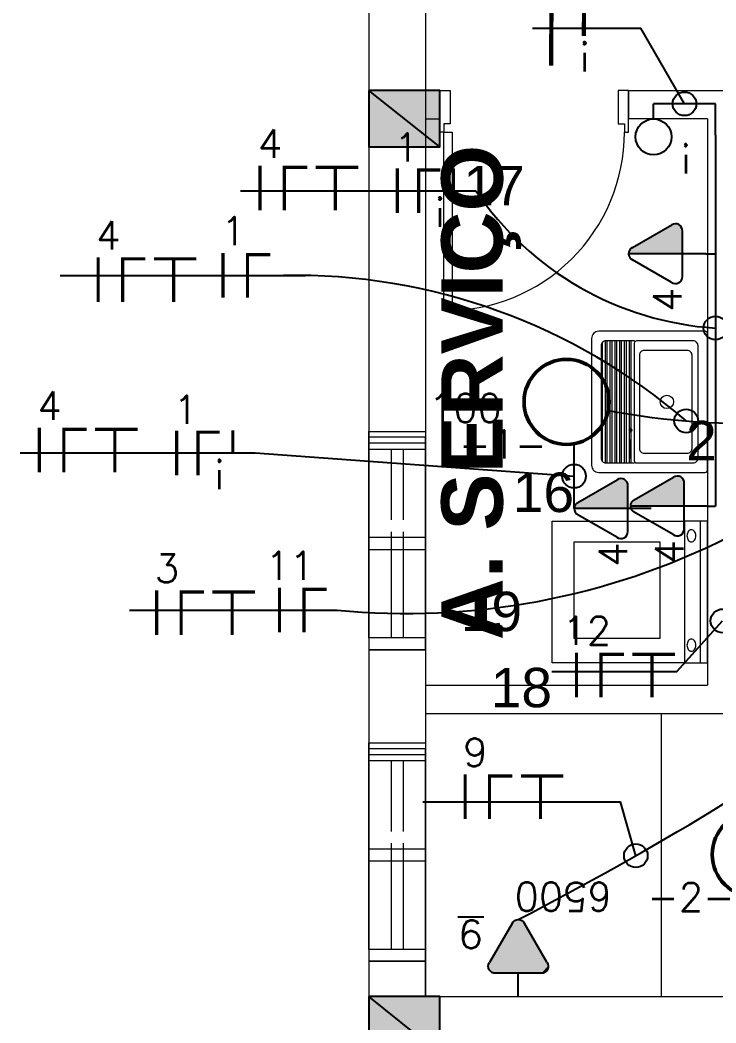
# Model space of a CAD drawing. Header units: millimetres. Extents: x 4360 to 8806, y 1896 to 3880.
# Drawn here: x 4398.001 to 4400.948, y 1940.1 to 1944.349 of the extents above; entities that cross this region are included whole.
import ezdxf
from ezdxf.enums import TextEntityAlignment as Align

# ---------------------------------------------------------------- set-up
doc = ezdxf.new("R2010")
doc.units = ezdxf.units.MM
doc.linetypes.add('ACAD_ISO03W100', pattern=[30, 12, -18])
doc.linetypes.add('Contínuo', pattern=[0])
for name, color, linetype, lineweight in [('C-Moveis', 7, 'Continuous', 5), ('C-Paredes-Acessorios', 20, 'Continuous', 5), ('C-Peças-Diversos', 7, 'Continuous', 5), ('C-Portas', 7, 'Continuous', 5), ('C-Texto', 4, 'Continuous', 9), ('ILUMINAÇÃO', 1, 'Contínuo', 50), ('TOMADAS', 1, 'Continuous', 25)]:
    doc.layers.add(name, color=color, linetype=linetype, lineweight=lineweight)
doc.layers.add('C-Pilares', color=7, linetype='Continuous', plot=False)
for name, color, linetype in [('CIRCUITOS', 255, 'Continuous'), ('Eletrodutos', 4, 'Continuous'), ('INTERRUPTORES', 1, 'Continuous')]:
    doc.layers.add(name, color=color, linetype=linetype)
doc.styles.add('BOLD', font='arialbd.ttf')
doc.styles.add('RomanS', font='romans.shx')
doc.styles.get("Standard").update_dxf_attribs({"font": 'arial.ttf'})

# ---------------------------------------------------------------- blocks, each defined once
blk = doc.blocks.new('tanque_05')
for p, q in [((-0.2585, -0.3249), (0.2585, -0.3249)), ((0.2585, -0.331), (-0.2585, -0.331)), ((-0.2585, -0.3452), (0.2585, -0.3452)), ((0.2585, -0.3513), (-0.2585, -0.3513)), ((-0.2585, -0.3654), (0.2585, -0.3654)), ((0.2585, -0.3715), (-0.2585, -0.3715)), ((-0.2585, -0.3857), (0.2585, -0.3857)), ((0.2585, -0.3918), (-0.2585, -0.3918)), ((-0.2585, -0.406), (0.2585, -0.406)), ((0.2585, -0.4121), (-0.2585, -0.4121)), ((-0.2585, -0.4263), (0.2585, -0.4263)), ((-0.251, -0.4465), (0.251, -0.4465))]:
    blk.add_line(p, q)
for points in [[(-0.2686, -0.4916), (0.2686, -0.4916, 0.414214), (0.299, -0.4612), (0.299, -0.0101, 0.414214), (0.2889, 0), (-0.2889, 0, 0.414214), (-0.299, -0.0101), (-0.299, -0.4612, 0.414214)], [(-0.1977, -0.2889), (0.1977, -0.2889, 0.414214), (0.2179, -0.2686), (0.2179, -0.0862, 0.414214), (0.1977, -0.0659), (-0.1977, -0.0659, 0.414214), (-0.2179, -0.0862), (-0.2179, -0.2686, 0.414214)]]:
    blk.add_lwpolyline(points, format="xyb", close=True)
for points in [[(0.2585, -0.2807), (0.2585, -0.0608, 0.414214), (0.2382, -0.0405), (-0.2382, -0.0405, 0.414214), (-0.2585, -0.0608), (-0.2585, -0.2807)], [(-0.2585, -0.2822), (-0.2585, -0.3006, 0.414214), (-0.2484, -0.3107), (-0.2357, -0.3107), (0.2342, -0.3107), (0.2484, -0.3107, 0.414214), (0.2585, -0.3006), (0.2585, -0.2822)], [(-0.2585, -0.3092), (-0.2585, -0.4308, 0.414214), (-0.2382, -0.4511), (0.2382, -0.4511, 0.414214), (0.2585, -0.4308), (0.2585, -0.3092, 0.414214)]]:
    blk.add_lwpolyline(points, format="xyb")
blk.add_lwpolyline([(0.2584, -0.4323), (-0.2584, -0.4323)])
blk.add_circle((0, -0.1723), 0.0284)
blk = doc.blocks.new('maq. lavar _01')
for p, q in [((0.0331, 0.2953), (0.0331, -0.3042)), ((0.1305, 0.2953), (0.0331, 0.2953)), ((0.0631, 0.2953), (0.0631, -0.3042)), ((0.1305, 0.2953), (0.692, 0.2953)), ((0.1305, -0.3042), (0.1305, 0.2953)), ((0.692, 0.2953), (0.692, -0.3042)), ((0.0331, -0.3042), (0.1305, -0.3042)), ((0.692, -0.3042), (0.1305, -0.3042)), ((0.6478, -0.3042), (0.6321, -0.3042))]:
    blk.add_line(p, q)
for points in [[(0.1017, 0.2468, 0.130158), (0.0948, 0.245, 0.106469), (0.0884, 0.2392, 0.084248), (0.0844, 0.2312, 0.073281), (0.0829, 0.221, 0.073281), (0.0844, 0.2108, 0.084248), (0.0884, 0.2028, 0.106469), (0.0948, 0.197, 0.130158), (0.1017, 0.1952, 0.130158), (0.1085, 0.197, 0.106469), (0.1149, 0.2028, 0.084248), (0.1189, 0.2108, 0.073281), (0.1204, 0.221, 0.073281), (0.1189, 0.2312, 0.084248), (0.1149, 0.2392, 0.106469), (0.1085, 0.245, 0.130158)], [(0.1017, -0.217, 0.130158), (0.0948, -0.2188, 0.106469), (0.0884, -0.2246, 0.084248), (0.0844, -0.2326, 0.073281), (0.0829, -0.2428, 0.073281), (0.0844, -0.253, 0.084248), (0.0884, -0.261, 0.106469), (0.0948, -0.2668, 0.130158), (0.1017, -0.2686, 0.130158), (0.1085, -0.2668, 0.106469), (0.1149, -0.261, 0.084248), (0.1189, -0.253, 0.073281), (0.1204, -0.2428, 0.073281), (0.1189, -0.2326, 0.084248), (0.1149, -0.2246, 0.106469), (0.1085, -0.2188, 0.130158)]]:
    blk.add_lwpolyline(points, format="xyb", close=True)
blk.add_lwpolyline([(0.2353, -0.217), (0.2353, 0.1929), (0.5986, 0.1929), (0.5986, -0.217)], close=True)
blk = doc.blocks.new('d9-2')
at = {"layer": 'C-Portas'}
for p, q in [((-0.06, 0.2), (-0.06, 1.05)), ((-0.06, 1.05), (-0.02, 1.05)), ((-0.02, 1.05), (-0.02, 0.2)), ((-0.88, 0.2), (-0.9, 0.2)), ((-0.9, 0.2), (-0.9, 0)), ((-0.88, 0.16), (-0.88, 0.2)), ((-0.02, 0.2), (-0.06, 0.2)), ((-0.02, 0.16), (-0.02, 0.2)), ((-0.02, 0.2), (0, 0.2)), ((0, 0.2), (0, 0)), ((-0.85, 0.16), (-0.88, 0.16)), ((-0.85, 0), (-0.85, 0.16)), ((-0.05, 0), (-0.05, 0.16)), ((-0.05, 0.16), (-0.02, 0.16)), ((-0.9, 0), (-0.85, 0)), ((0, 0), (-0.05, 0))]:
    blk.add_line(p, q, dxfattribs=at)
blk.add_arc((-0.0299, 0.2), 0.8501, 89.3299, 180, dxfattribs=at)
blk = doc.blocks.new('A$C2A3D30EB')
at = {"layer": 'C-Pilares'}
for color, points in [(6, [(0, 0), (24, 30), (0, 30)]), (6, [(24, 30), (0, 30), (0, 0)]), (135, [(24, 30), (0, 0), (24, 0)])]:
    blk.add_hatch(color=color, dxfattribs=at).paths.add_polyline_path(points)
blk.add_line((24, 30), (0, 0), dxfattribs=at)
at = {"layer": 'C-Pilares', "color": 7}
blk.add_lwpolyline([(0, 0), (24, 0), (24, 30), (0, 30)], close=True, dxfattribs=at)
blk = doc.blocks.new('A$C0BD3781F')
blk.add_circle((0.36, 0.36), 0.36)
at = {"style": 'RomanS', "flags": 8}
for tag, p in [('001', (0.1884, 0.4722)), ('009', (0.5021, 0.4744)), ('020', (0.3557, 0.2322))]:
    blk.add_attdef(tag, text='', height=0.16, dxfattribs=at).set_placement(p, align=Align.MIDDLE_CENTER)
blk = doc.blocks.new('Ir1s01')
blk.add_circle((0, 1.017), 1.017)
at = {"style": 'RomanS', "flags": 8}
blk.add_attdef('009', text='', height=1.6, dxfattribs=at).set_placement((1.811, 2.295), align=Align.MIDDLE_CENTER)
blk = doc.blocks.new('TEMED02')
for p, q in [((-1.617, 1.949), (-0.353, 4.139)), ((0, 1.32), (0, 4.36)), ((0.353, 4.139), (1.631, 1.925)), ((-1.297, 1.32), (1.28, 1.32)), ((0, 0), (0, 1.32))]:
    blk.add_line(p, q)
for centre, start, end in [((0, 3.967), 26.0479, 153.9521), ((-1.302, 1.713), 143.1332, 270.777), ((1.3, 1.713), 267.1811, 32.5689)]:
    blk.add_arc(centre, 0.393, start, end)
at = {"linetype": 'Continuous'}
for points in [[(0, 4.36), (1.631, 1.925), (0.208, 4.3)], [(1.631, 1.925), (0, 4.36), (1.693, 1.721)], [(0, 1.32), (1.693, 1.721), (0, 4.36)], [(0.353, 4.139), (0.208, 4.3), (1.631, 1.925)], [(1.693, 1.721), (0, 1.32), (1.64, 1.516)], [(1.28, 1.32), (1.64, 1.516), (0, 1.32)], [(1.64, 1.516), (1.28, 1.32), (1.487, 1.367)]]:
    blk.add_solid(points, dxfattribs=at)
at = {"style": 'RomanS', "flags": 8}
for tag, p in [('020', (-4.961, 2.195)), ('001', (3.391, 2.166))]:
    blk.add_attdef(tag, text='', height=1.6, dxfattribs=at).set_placement(p, align=Align.MIDDLE_CENTER)
blk = doc.blocks.new('TEALT03')
for p, q in [((-1.617, 1.949), (-0.353, 4.139)), ((0.353, 4.139), (1.631, 1.925)), ((-1.297, 1.32), (1.28, 1.32)), ((0, 0), (0, 1.32))]:
    blk.add_line(p, q)
for centre, start, end in [((0, 3.967), 26.0479, 153.9521), ((-1.302, 1.713), 143.1332, 270.777), ((1.3, 1.713), 267.1811, 32.5689)]:
    blk.add_arc(centre, 0.393, start, end)
at = {"linetype": 'Continuous'}
for points in [[(-1.617, 1.949), (1.487, 1.367), (-0.353, 4.139)], [(-0.353, 4.139), (1.64, 1.516), (-0.208, 4.3)], [(1.64, 1.516), (-0.353, 4.139), (1.487, 1.367)], [(-0.208, 4.3), (1.693, 1.721), (0, 4.36)], [(1.693, 1.721), (-0.208, 4.3), (1.64, 1.516)], [(0, 4.36), (1.631, 1.925), (0.208, 4.3)], [(1.631, 1.925), (0, 4.36), (1.693, 1.721)], [(0.353, 4.139), (0.208, 4.3), (1.631, 1.925)], [(-1.694, 1.75), (1.28, 1.32), (-1.617, 1.949)], [(1.28, 1.32), (-1.694, 1.75), (-1.307, 1.32)], [(-1.655, 1.54), (-1.307, 1.32), (-1.694, 1.75)], [(1.487, 1.367), (-1.617, 1.949), (1.28, 1.32)], [(-1.307, 1.32), (-1.655, 1.54), (-1.512, 1.381)]]:
    blk.add_solid(points, dxfattribs=at)
at = {"style": 'RomanS', "flags": 8}
for tag, p in [('001', (3.506, 2.072)), ('020', (-4.819, 2.032))]:
    blk.add_attdef(tag, text='', height=1.6, dxfattribs=at).set_placement(p, align=Align.MIDDLE_CENTER)
blk = doc.blocks.new('FNT')
at = {"const_width": 0.24}
for points in [[(0.12, 1.68), (0.12, -1.68)], [(1.84, 1.56), (3.68, 1.56)], [(1.96, 1.44), (1.96, -1.68)], [(4.32, 1.56), (7.52, 1.56)], [(5.8, 1.44), (5.8, -1.68)]]:
    blk.add_lwpolyline(points, dxfattribs=at)
at = {"style": 'RomanS', "flags": 8}
blk.add_attdef('001', text='', height=1.6, dxfattribs=at).set_placement((0.888, 3.343), align=Align.MIDDLE_CENTER)
blk = doc.blocks.new('A$C27EA2FDF')
at = {"const_width": 0.009}
for points in [[(0.0398, 0.126), (0.0398, 0)], [(0.1043, 0.1215), (0.1733, 0.1215)], [(0.1088, 0.117), (0.1088, 0)]]:
    blk.add_lwpolyline(points, dxfattribs=at)
at = {"style": 'RomanS', "flags": 8}
blk.add_attdef('001', text='', height=0.06, dxfattribs=at).set_placement((0.0686, 0.1884), align=Align.MIDDLE_CENTER)
blk = doc.blocks.new('FNR')
at = {"const_width": 0.24}
for points in [[(0.12, 1.68), (0.12, -1.68)], [(1.72, 1.68), (1.72, -1.68)], [(1.76, 1.56), (3.36, 1.56)], [(4.348, 1.697), (4.348, 0.017)]]:
    blk.add_lwpolyline(points, dxfattribs=at)
at = {"style": 'RomanS', "flags": 8}
for tag, p in [('001', (0.787, 3.267)), ('009', (4.35, -1.654))]:
    blk.add_attdef(tag, text='', height=1.6, dxfattribs=at).set_placement(p, align=Align.MIDDLE_CENTER)
blk = doc.blocks.new('A$C3508442B')
at = {"const_width": 0.024}
for points in [[(0.2619, 0.2242), (0.5919, 0.1608)], [(0.2272, 0.0435), (0.3922, 0.0118)]]:
    blk.add_lwpolyline(points, dxfattribs=at)
at = {"style": 'RomanS', "flags": 8}
for tag, p in [('009', (0.6337, 0.3286)), ('001', (0.1047, 0.2577))]:
    blk.add_attdef(tag, text='', height=0.16, rotation=79, dxfattribs=at).set_placement(p, align=Align.MIDDLE_CENTER)

msp = doc.modelspace()

# ---------------------------------------------------------------- linework, layer by layer
at = {"layer": 'C-Paredes-Acessorios'}
for p, q in [((4399.47851, 1949.63158), (4399.47851, 1940.21158)), ((4399.71851, 1949.33158), (4399.71851, 1941.28658)), ((4399.47851, 1944.05158), (4399.77851, 1944.05158)), ((4399.77851, 1944.05158), (4399.77851, 1943.93158)), ((4400.57851, 1944.05158), (4401.03311, 1944.05158)), ((4400.57851, 1944.05158), (4400.57851, 1943.93158)), ((4399.71851, 1943.93158), (4399.77851, 1943.93158)), ((4400.91311, 1943.93158), (4400.57851, 1943.93158)), ((4400.91311, 1943.93158), (4400.91311, 1941.53158)), ((4399.71851, 1942.58158), (4399.47851, 1942.58158)), ((4399.71851, 1942.58158), (4399.47851, 1942.58158)), ((4399.71851, 1942.58158), (4399.47851, 1942.58158)), ((4399.71851, 1942.58158), (4399.47851, 1942.58158)), ((4399.71851, 1942.58158), (4399.47851, 1942.58158)), ((4399.47851, 1941.73158), (4399.47851, 1942.58158)), ((4399.71851, 1942.58158), (4399.47851, 1942.58158)), ((4399.71851, 1941.73158), (4399.71851, 1942.58158)), ((4399.71851, 1942.55658), (4399.47851, 1942.55658)), ((4399.57351, 1941.75658), (4399.57351, 1941.73158)), ((4399.62351, 1941.75658), (4399.62351, 1941.73158)), ((4399.47851, 1941.70658), (4399.47851, 1941.70658)), ((4399.47851, 1941.70658), (4399.47851, 1941.70658)), ((4399.47851, 1941.70658), (4399.47851, 1941.70658)), ((4399.47851, 1941.70658), (4399.47851, 1941.70658)), ((4399.47851, 1941.70658), (4399.47851, 1941.70658)), ((4399.47851, 1941.70658), (4399.47851, 1941.70658)), ((4399.71851, 1941.68158), (4399.47851, 1941.68158)), ((4399.71851, 1941.68158), (4399.47851, 1941.68158)), ((4399.71851, 1941.68158), (4399.47851, 1941.68158)), ((4399.71851, 1941.68158), (4399.47851, 1941.68158)), ((4399.71851, 1941.68158), (4399.47851, 1941.68158)), ((4399.71851, 1941.68158), (4399.47851, 1941.68158)), ((4399.71851, 1941.68158), (4399.47851, 1941.68158)), ((4399.71851, 1941.68158), (4399.47851, 1941.68158)), ((4399.71851, 1941.68158), (4399.47851, 1941.68158)), ((4399.71851, 1941.68158), (4399.47851, 1941.68158)), ((4399.71851, 1941.68158), (4399.47851, 1941.68158)), ((4399.71851, 1941.68158), (4399.47851, 1941.68158)), ((4399.71851, 1941.68158), (4399.47851, 1941.68158)), ((4399.71851, 1941.68158), (4399.47851, 1941.68158)), ((4399.71851, 1941.68158), (4399.47851, 1941.68158)), ((4399.71851, 1941.68158), (4399.47851, 1941.68158)), ((4399.71851, 1941.68158), (4399.47851, 1941.68158)), ((4399.71851, 1941.70658), (4399.71851, 1941.70658)), ((4399.71851, 1941.53158), (4400.91311, 1941.53158)), ((4399.71851, 1941.41158), (4403.55851, 1941.41158)), ((4400.71851, 1940.21158), (4400.71851, 1941.41158)), ((4399.71851, 1941.26158), (4399.47851, 1941.26158)), ((4399.71851, 1941.26158), (4399.47851, 1941.26158)), ((4399.71851, 1941.26158), (4399.47851, 1941.26158)), ((4399.71851, 1941.26158), (4399.47851, 1941.26158)), ((4399.71851, 1941.26158), (4399.47851, 1941.26158)), ((4399.47851, 1940.41158), (4399.47851, 1941.26158)), ((4399.71851, 1941.26158), (4399.47851, 1941.26158)), ((4399.71851, 1940.41158), (4399.71851, 1941.26158)), ((4399.47851, 1941.23658), (4399.47851, 1938.89658)), ((4399.71851, 1941.23658), (4399.47851, 1941.23658)), ((4399.71851, 1941.23658), (4399.71851, 1940.21158)), ((4399.57351, 1940.43658), (4399.57351, 1940.41158)), ((4399.62351, 1940.43658), (4399.62351, 1940.41158)), ((4399.47851, 1940.38658), (4399.47851, 1940.38658)), ((4399.47851, 1940.38658), (4399.47851, 1940.38658)), ((4399.47851, 1940.38658), (4399.47851, 1940.38658)), ((4399.47851, 1940.38658), (4399.47851, 1940.38658)), ((4399.47851, 1940.38658), (4399.47851, 1940.38658)), ((4399.47851, 1940.38658), (4399.47851, 1940.38658)), ((4399.71851, 1940.38658), (4399.71851, 1940.38658)), ((4399.71851, 1940.36158), (4399.47851, 1940.36158)), ((4399.71851, 1940.36158), (4399.47851, 1940.36158)), ((4399.71851, 1940.36158), (4399.47851, 1940.36158)), ((4399.71851, 1940.36158), (4399.47851, 1940.36158)), ((4399.71851, 1940.36158), (4399.47851, 1940.36158)), ((4399.71851, 1940.36158), (4399.47851, 1940.36158)), ((4399.71851, 1940.36158), (4399.47851, 1940.36158)), ((4399.71851, 1940.36158), (4399.47851, 1940.36158)), ((4399.71851, 1940.36158), (4399.47851, 1940.36158)), ((4399.71851, 1940.36158), (4399.47851, 1940.36158)), ((4399.71851, 1940.36158), (4399.47851, 1940.36158)), ((4399.71851, 1940.36158), (4399.47851, 1940.36158)), ((4399.71851, 1940.36158), (4399.47851, 1940.36158)), ((4399.71851, 1940.36158), (4399.47851, 1940.36158)), ((4399.71851, 1940.36158), (4399.47851, 1940.36158)), ((4399.71851, 1940.36158), (4399.47851, 1940.36158)), ((4399.71851, 1940.36158), (4399.47851, 1940.36158)), ((4399.71851, 1940.21158), (4399.71851, 1940.36158)), ((4399.71851, 1940.21158), (4403.55851, 1940.21158)), ((4399.71851, 1940.21158), (4400.81851, 1940.21158))]:
    msp.add_line(p, q, dxfattribs=at)
at = {"layer": 'C-Paredes-Acessorios', "linetype": 'ACAD_ISO03W100'}
for p, q in [((4399.57351, 1942.53158), (4399.57351, 1942.23158)), ((4399.62351, 1942.53158), (4399.62351, 1942.23158)), ((4399.57351, 1942.18158), (4399.57351, 1941.73158)), ((4399.62351, 1942.18158), (4399.62351, 1941.73158)), ((4399.57351, 1941.21158), (4399.57351, 1940.91158)), ((4399.62351, 1941.21158), (4399.62351, 1940.91158)), ((4399.57351, 1940.86158), (4399.57351, 1940.41158)), ((4399.62351, 1940.86158), (4399.62351, 1940.41158))]:
    msp.add_line(p, q, dxfattribs=at)
at = {"layer": 'C-Paredes-Acessorios', "color": 3}
for points in [[(4399.47851, 1942.55658), (4399.47851, 1942.60658), (4399.71851, 1942.60658), (4399.71851, 1942.55658)], [(4399.47851, 1942.55658), (4399.47851, 1942.55658), (4399.47851, 1942.60658), (4399.71851, 1942.60658), (4399.71851, 1942.55658)], [(4399.47851, 1941.23658), (4399.47851, 1941.28658), (4399.71851, 1941.28658), (4399.71851, 1941.23658)], [(4399.47851, 1941.23658), (4399.47851, 1941.23658), (4399.47851, 1941.28658), (4399.71851, 1941.28658), (4399.71851, 1941.23658)]]:
    msp.add_lwpolyline(points, dxfattribs=at)
for points in [[(4399.71851, 1942.58158), (4399.47851, 1942.58158), (4399.47851, 1942.53158), (4399.71851, 1942.53158)], [(4399.71851, 1942.15658), (4399.47851, 1942.15658), (4399.47851, 1942.10658), (4399.71851, 1942.10658)], [(4399.71851, 1941.73158), (4399.47851, 1941.73158), (4399.47851, 1941.68158), (4399.71851, 1941.68158)], [(4399.71851, 1941.26158), (4399.47851, 1941.26158), (4399.47851, 1941.21158), (4399.71851, 1941.21158)], [(4399.71851, 1940.83658), (4399.47851, 1940.83658), (4399.47851, 1940.78658), (4399.71851, 1940.78658)], [(4399.71851, 1940.41158), (4399.47851, 1940.41158), (4399.47851, 1940.36158), (4399.71851, 1940.36158)]]:
    msp.add_lwpolyline(points, close=True, dxfattribs=at)
at = {"layer": 'CIRCUITOS'}
for p, q in [((4400.17096, 1944.31458), (4400.63047, 1944.31458)), ((4400.81523, 1943.99442), (4400.63047, 1944.31458)), ((4398.93548, 1943.62605), (4399.93155, 1943.62605)), ((4398.17133, 1943.26737), (4399.20955, 1943.26737)), ((4398.00116, 1942.51536), (4398.99723, 1942.51536)), ((4398.99723, 1942.51536), (4400.34761, 1942.41693)), ((4398.46431, 1941.84951), (4399.3435, 1941.84951)), ((4400.78335, 1941.58981), (4400.97608, 1941.80367)), ((4400.25372, 1941.58981), (4400.78335, 1941.58981))]:
    msp.add_line(p, q, dxfattribs=at)
at = {"layer": 'CIRCUITOS', "linetype": 'Continuous'}
for p in [(4399.70735, 1941.03735), (4400.60923, 1940.80875)]:
    msp.add_line(p, (4400.54445, 1941.03735), dxfattribs=at)
at = {"layer": 'CIRCUITOS'}
for centre in [(4400.81523, 1943.99442), (4400.94606, 1943.04456), (4400.82221, 1942.65103), (4400.34761, 1942.41693), (4400.97608, 1941.80367), (4400.60923, 1940.80875)]:
    msp.add_circle(centre, 0.05, dxfattribs=at)
for centre, radius, start, end in [((4401.03049, 1944.36761), 1.32574, 214.01156, 266.34842), ((4399.16333, 1940.72851), 2.53928, 49.2102, 91.04291), ((4399.63864, 1944.86447), 3.02937, 264.40904, 296.72039)]:
    msp.add_arc(centre, radius, start, end, dxfattribs=at)
at = {"layer": 'Eletrodutos'}
for p, q in [((4400.94606, 1943.99442), (4400.68439, 1943.99442)), ((4400.68439, 1943.93158), (4400.68439, 1943.99442)), ((4400.94606, 1943.86122), (4400.94606, 1943.99442)), ((4400.94606, 1943.86122), (4400.94606, 1942.29039)), ((4400.90564, 1943.35954), (4400.94606, 1943.35954)), ((4400.34761, 1942.27945), (4400.34761, 1942.55442)), ((4400.91311, 1942.29039), (4400.94606, 1942.29039))]:
    msp.add_line(p, q, dxfattribs=at)
for centre, radius, start, end in [((4401.10206, 1946.04214), 3.40264, 259.6712, 285.09406), ((4393.80284, 1952.75798), 13.75177, 297.306024, 313.111256)]:
    msp.add_arc(centre, radius, start, end, dxfattribs=at)
at = {"layer": 'TOMADAS'}
msp.add_line((4399.85553, 1940.55033), (4399.9658, 1940.55033), dxfattribs=at)

# ---------------------------------------------------------------- block references
at = {"layer": 'C-Moveis', "rotation": 180}
msp.add_blockref('maq. lavar _01', (4400.94621, 1941.92151), dxfattribs=at)
at = {"layer": 'C-Paredes-Acessorios', "xscale": 0.01, "yscale": 0.01, "zscale": 0.01, "rotation": 270}
for p in [(4399.47851, 1944.05158), (4399.47851, 1940.21158)]:
    msp.add_blockref('A$C2A3D30EB', p, dxfattribs=at)
at = {"layer": 'C-Peças-Diversos', "rotation": 270}
msp.add_blockref('tanque_05', (4400.91311, 1942.73158), dxfattribs=at)
at = {"layer": 'C-Portas', "linetype": 'Continuous', "xscale": 0.8888888888887596, "yscale": 0.8888888888887596, "zscale": 0.8888888888887596, "rotation": 180}
msp.add_blockref('d9-2', (4399.77851, 1944.05158), dxfattribs=at)
at = {"layer": 'CIRCUITOS', "lineweight": 30}
ref = msp.add_blockref('A$C3508442B', (4400.45511, 1944.56845), dxfattribs=dict(at, xscale=-0.7499999999999991, yscale=0.7499999999999996, zscale=0.7499999999999996, rotation=78.7512890459185))
ref.add_attrib('009', 'i', dxfattribs={"layer": '0', "height": 0.12, "rotation": 359.75129, "style": 'RomanS', "flags": 8}).set_placement((4400.39168, 1944.1912), align=Align.MIDDLE_CENTER)
ref.add_attrib('001', '1', dxfattribs={"layer": '0', "height": 0.12, "rotation": 359.75129, "style": 'RomanS', "flags": 8}).set_placement((4400.25022, 1944.52914), align=Align.MIDDLE_CENTER)
ref = msp.add_blockref('FNT', (4399.01049, 1943.63801), dxfattribs=dict(at, xscale=0.05624999999918144, yscale=0.05624999999918144, zscale=0.05624999999918144))
ref.add_attrib('001', '4', dxfattribs={"layer": '0', "height": 0.12, "style": 'RomanS', "flags": 8}).set_placement((4399.06042, 1943.82604), align=Align.MIDDLE_CENTER)
at = {"layer": 'CIRCUITOS'}
ref = msp.add_blockref('FNR', (4399.5923, 1943.62605), dxfattribs=dict(at, xscale=0.05624999999999998, yscale=0.05624999999999998, zscale=0.05624999999999998))
ref.add_attrib('001', '1', dxfattribs={"layer": '0', "height": 0.12, "style": 'RomanS'}).set_placement((4399.63658, 1943.80981), align=Align.MIDDLE_CENTER)
ref.add_attrib('009', 'i', dxfattribs={"layer": '0', "height": 0.12, "style": 'RomanS'}).set_placement((4399.7791, 1943.533), align=Align.MIDDLE_CENTER)
ref = msp.add_blockref('A$C27EA2FDF', (4398.80129, 1943.17287), dxfattribs=dict(at, xscale=1.5, yscale=1.5, zscale=1.5))
ref.add_attrib('001', '1', dxfattribs={"layer": '0', "height": 0.12, "style": 'RomanS', "flags": 8}).set_placement((4398.90415, 1943.4554), align=Align.MIDDLE_CENTER)
at = {"layer": 'CIRCUITOS', "lineweight": 30}
ref = msp.add_blockref('FNT', (4398.32509, 1943.2498), dxfattribs=dict(at, xscale=0.05624999999918144, yscale=0.05624999999918144, zscale=0.05624999999918144))
ref.add_attrib('001', '4', dxfattribs={"layer": '0', "height": 0.12, "style": 'RomanS', "flags": 8}).set_placement((4398.37502, 1943.43783), align=Align.MIDDLE_CENTER)
ref = msp.add_blockref('FNT', (4398.07617, 1942.52733), dxfattribs=dict(at, xscale=0.05624999999918144, yscale=0.05624999999918144, zscale=0.05624999999918144))
ref.add_attrib('001', '4', dxfattribs={"layer": '0', "height": 0.12, "style": 'RomanS', "flags": 8}).set_placement((4398.1261, 1942.71536), align=Align.MIDDLE_CENTER)
at = {"layer": 'CIRCUITOS'}
ref = msp.add_blockref('FNR', (4398.65798, 1942.51536), dxfattribs=dict(at, xscale=0.05624999999999998, yscale=0.05624999999999998, zscale=0.05624999999999998))
ref.add_attrib('001', '1', dxfattribs={"layer": '0', "height": 0.12, "style": 'RomanS'}).set_placement((4398.70226, 1942.69913), align=Align.MIDDLE_CENTER)
ref.add_attrib('009', 'i', dxfattribs={"layer": '0', "height": 0.12, "style": 'RomanS'}).set_placement((4398.84478, 1942.42232), align=Align.MIDDLE_CENTER)
at = {"layer": 'CIRCUITOS', "lineweight": 30}
ref = msp.add_blockref('FNT', (4398.57314, 1941.83831), dxfattribs=dict(at, xscale=0.05624999999918144, yscale=0.05624999999918144, zscale=0.05624999999918144))
ref.add_attrib('001', '3', dxfattribs={"layer": '0', "height": 0.12, "style": 'RomanS', "flags": 8}).set_placement((4398.62308, 1942.02634), align=Align.MIDDLE_CENTER)
at = {"layer": 'CIRCUITOS'}
ref = msp.add_blockref('A$C27EA2FDF', (4399.04017, 1941.75527), dxfattribs=dict(at, xscale=1.5, yscale=1.5, zscale=1.5))
ref.add_attrib('001', '11', dxfattribs={"layer": '0', "height": 0.12, "style": 'RomanS', "flags": 8}).set_placement((4399.14302, 1942.0378), align=Align.MIDDLE_CENTER)
at = {"layer": 'CIRCUITOS', "lineweight": 30}
ref = msp.add_blockref('FNT', (4400.35136, 1941.57436), dxfattribs=dict(at, xscale=0.05624999999918144, yscale=0.05624999999918144, zscale=0.05624999999918144))
ref.add_attrib('001', '12', dxfattribs={"layer": '0', "height": 0.12, "style": 'RomanS', "flags": 8}).set_placement((4400.40129, 1941.7624), align=Align.MIDDLE_CENTER)
ref = msp.add_blockref('FNT', (4399.87928, 1941.0587), dxfattribs=dict(at, xscale=0.05624999999918144, yscale=0.05624999999918144, zscale=0.05624999999918144))
ref.add_attrib('001', '9', dxfattribs={"layer": '0', "height": 0.12, "style": 'RomanS', "flags": 8}).set_placement((4399.92921, 1941.24673), align=Align.MIDDLE_CENTER)
at = {"layer": 'ILUMINAÇÃO'}
ref = msp.add_blockref('A$C0BD3781F', (4400.13583, 1942.91158), dxfattribs=dict(at, xscale=-0.5, yscale=0.5, zscale=0.5, rotation=180))
ref.add_attrib('020', '100', dxfattribs={"layer": '0', "height": 0.12, "style": 'RomanS', "flags": 8}).set_placement((4399.88762, 1942.70585), align=Align.MIDDLE_CENTER)
ref.add_attrib('009', 'i', dxfattribs={"layer": '0', "height": 0.12, "style": 'RomanS', "flags": 8}).set_placement((4400.58581, 1942.55158), align=Align.MIDDLE_CENTER)
ref.add_attrib('001', '-1-', dxfattribs={"layer": '0', "height": 0.12, "style": 'RomanS', "flags": 8}).set_placement((4400.04581, 1942.55158), align=Align.MIDDLE_CENTER)
ref = msp.add_blockref('A$C0BD3781F', (4400.93282, 1940.99403), dxfattribs=dict(at, xscale=-0.5, yscale=0.5, zscale=0.5, rotation=180))
ref.add_attrib('020', '50', dxfattribs={"layer": '0', "height": 0.12, "style": 'RomanS', "flags": 8}).set_placement((4401.42289, 1940.91305), align=Align.MIDDLE_CENTER)
ref.add_attrib('009', 'g', dxfattribs={"layer": '0', "height": 0.12, "style": 'RomanS', "flags": 8}).set_placement((4401.3828, 1940.63403), align=Align.MIDDLE_CENTER)
ref.add_attrib('001', '-2-', dxfattribs={"layer": '0', "height": 0.12, "style": 'RomanS', "flags": 8}).set_placement((4400.8428, 1940.63403), align=Align.MIDDLE_CENTER)
at = {"layer": 'INTERRUPTORES'}
ref = msp.add_blockref('Ir1s01', (4400.68439, 1943.77793), dxfattribs=dict(at, xscale=0.0749999999989086, yscale=0.0749999999989086, zscale=0.0749999999989086))
ref.add_attrib('009', 'i', dxfattribs={"layer": '0', "height": 0.12, "style": 'RomanS', "flags": 8}).set_placement((4400.82023, 1943.7588), align=Align.MIDDLE_CENTER)
at = {"layer": 'TOMADAS'}
ref = msp.add_blockref('TEMED02', (4400.90564, 1943.35954), dxfattribs=dict(at, xscale=0.07500000006984917, yscale=0.07500000006984917, zscale=0.07500000006984917, rotation=89.99999999999999))
ref.add_attrib('001', '4', dxfattribs={"layer": '0', "height": 0.12, "rotation": 90, "style": 'RomanS', "flags": 8}).set_placement((4400.74317, 1943.16422), align=Align.MIDDLE_CENTER)
ref = msp.add_blockref('TEMED02', (4400.67461, 1942.27945), dxfattribs=dict(at, xscale=0.07500000006984917, yscale=0.07500000006984917, zscale=0.07500000006984917, rotation=89.99999999999999))
ref.add_attrib('001', '4', dxfattribs={"layer": '0', "height": 0.12, "rotation": 90, "style": 'RomanS', "flags": 8}).set_placement((4400.51214, 1942.08414), align=Align.MIDDLE_CENTER)
ref = msp.add_blockref('TEMED02', (4400.91311, 1942.29039), dxfattribs=dict(at, xscale=0.07500000006984917, yscale=0.07500000006984917, zscale=0.07500000006984917, rotation=89.99999999999999))
ref.add_attrib('001', '4', dxfattribs={"layer": '0', "height": 0.12, "rotation": 90, "style": 'RomanS', "flags": 8}).set_placement((4400.75064, 1942.09508), align=Align.MIDDLE_CENTER)
ref = msp.add_blockref('TEALT03', (4400.11136, 1940.21158), dxfattribs=dict(at, xscale=-0.07500000000000001, yscale=0.07500000000000001, zscale=0.07500000000000001))
ref.add_attrib('001', '9', dxfattribs={"layer": '0', "height": 0.12, "rotation": 180, "style": 'RomanS'}).set_placement((4399.90938, 1940.47601), align=Align.MIDDLE_CENTER)
ref.add_attrib('020', '6500', dxfattribs={"layer": '0', "height": 0.12, "rotation": 180, "style": 'RomanS'}).set_placement((4400.30178, 1940.63489), align=Align.MIDDLE_CENTER)

# ---------------------------------------------------------------- texts
at = {"layer": 'C-Texto', "style": 'BOLD'}
msp.add_text('A. SERVIÇO', height=0.26, rotation=90, dxfattribs=at).set_placement((4400.04546, 1941.72188))
at = {"layer": 'Eletrodutos', "attachment_point": 1}
for s, insert, char_height in [('17', (4399.87908, 1943.73161), 0.167023), ('2', (4400.82221, 1942.65103), 0.16702), ('16', (4400.08809, 1942.43186), 0.167023), ('19', (4399.86789, 1941.92722), 0.167023), ('18', (4399.9947, 1941.6047), 0.167023)]:
    msp.add_mtext_dynamic_manual_height_columns(s, width=0.2590259, gutter_width=0.83512, heights=[0], dxfattribs=dict(at, insert=insert, char_height=char_height))

doc.saveas('drawing.dxf')
